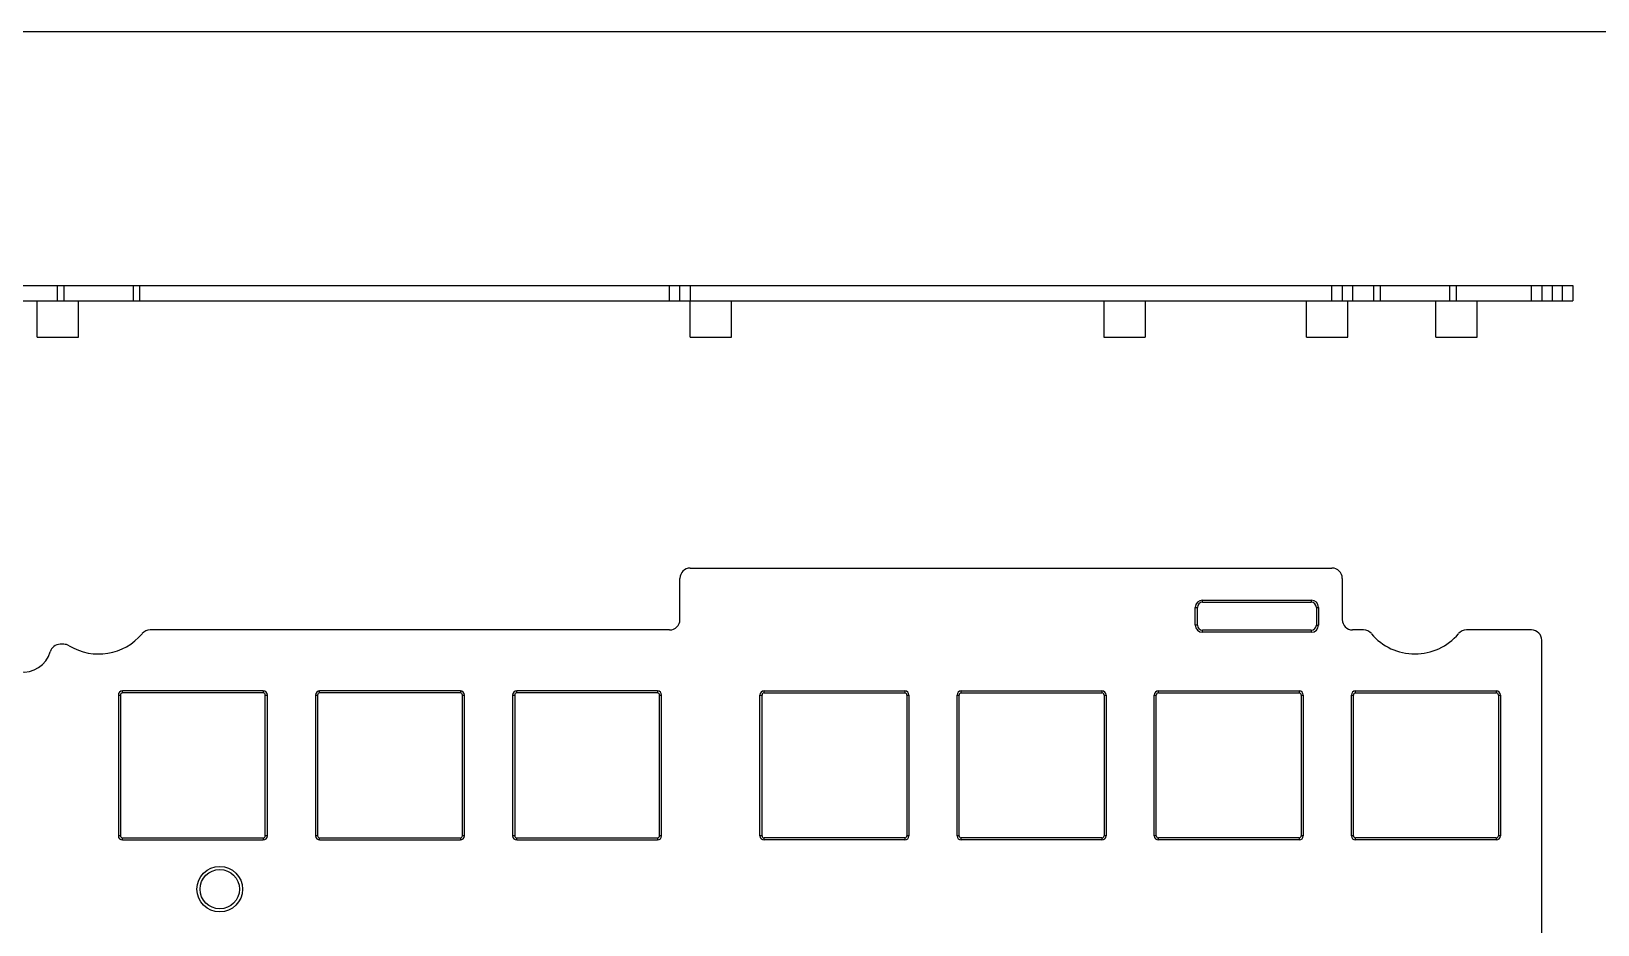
# Model space of a CAD drawing. Header units: millimetres. Extents: x 0 to 594, y 0 to 420.
# Drawn here: x 354.2 to 505.5, y 333.7 to 420 of the extents above; entities that cross this region are included whole.
import ezdxf

# ---------------------------------------------------------------- set-up
doc = ezdxf.new("R2010")
doc.units = ezdxf.units.MM
doc.header["$LTSCALE"] = 32.67
doc.layers.get('0').update_dxf_attribs({"linetype": 'CONTINUOUS'})

msp = doc.modelspace()

# ---------------------------------------------------------------- linework, layer by layer
at = {"color": 7, "linetype": 'Continuous'}
for p, q in [((0, 420), (594, 420)), ((65.99, 395.47), (503.15, 395.47)), ((356.72, 393.97), (356.72, 395.47)), ((357.33, 395.47), (357.33, 393.97)), ((364.05, 393.97), (364.05, 395.47)), ((364.66, 395.47), (364.66, 393.97)), ((415.87, 393.97), (415.87, 395.47)), ((416.87, 393.97), (416.87, 395.47)), ((417.87, 395.47), (417.87, 393.97)), ((479.87, 393.97), (479.87, 395.47)), ((480.87, 395.47), (480.87, 393.97)), ((481.87, 395.47), (481.87, 393.97)), ((483.92, 393.97), (483.92, 395.47)), ((484.53, 395.47), (484.53, 393.97)), ((491.25, 393.97), (491.25, 395.47)), ((491.86, 395.47), (491.86, 393.97)), ((499.15, 393.97), (499.15, 395.47)), ((500.15, 395.47), (500.15, 393.97)), ((501.15, 395.47), (501.15, 393.97)), ((502.15, 393.97), (502.15, 395.47)), ((503.15, 395.47), (503.15, 393.97)), ((65.99, 393.97), (503.15, 393.97)), ((354.76, 390.47), (354.76, 393.97)), ((358.76, 390.47), (358.76, 393.97)), ((417.85, 390.47), (417.85, 393.97)), ((421.85, 390.47), (421.85, 393.97)), ((457.82, 393.97), (457.82, 390.47)), ((461.82, 393.97), (461.82, 390.47)), ((477.42, 390.47), (477.42, 393.97)), ((481.42, 390.47), (481.42, 393.97)), ((489.9, 390.47), (489.9, 393.97)), ((493.9, 390.47), (493.9, 393.97)), ((354.76, 390.47), (358.76, 390.47)), ((417.85, 390.47), (421.85, 390.47)), ((457.82, 390.47), (461.82, 390.47)), ((477.42, 390.47), (481.42, 390.47)), ((489.9, 390.47), (493.9, 390.47)), ((417.87, 368.17), (479.87, 368.17)), ((416.87, 363.19), (416.87, 367.17)), ((480.87, 367.17), (480.87, 363.19)), ((467.37, 365.07), (477.87, 365.07)), ((467.37, 364.87), (467.37, 365.07)), ((467.37, 364.87), (477.87, 364.87)), ((477.87, 365.07), (477.87, 364.87)), ((466.67, 364.37), (466.87, 364.37)), ((466.67, 362.67), (466.67, 364.37)), ((466.87, 362.67), (466.87, 364.37)), ((478.37, 364.37), (478.57, 364.37)), ((478.37, 364.37), (478.37, 362.67)), ((478.57, 364.37), (478.57, 362.67)), ((415.87, 362.19), (365.67, 362.19)), ((466.87, 362.67), (466.67, 362.67)), ((477.87, 362.17), (467.37, 362.17)), ((467.37, 361.97), (467.37, 362.17)), ((477.87, 361.97), (467.37, 361.97)), ((477.87, 362.17), (477.87, 361.97)), ((478.37, 362.67), (478.57, 362.67)), ((482.92, 362.19), (481.87, 362.19)), ((499.15, 362.19), (492.87, 362.19)), ((357.33, 360.81), (356.98, 360.81)), ((500.15, 332.08), (500.15, 361.19)), ((362.6, 355.91), (362.8, 355.91)), ((362.6, 355.91), (362.6, 342.31)), ((362.8, 355.91), (362.8, 342.31)), ((376.6, 356.31), (363, 356.31)), ((363, 356.11), (363, 356.31)), ((376.6, 356.11), (363, 356.11)), ((376.6, 356.31), (376.6, 356.11)), ((376.8, 355.91), (377, 355.91)), ((376.8, 342.31), (376.8, 355.91)), ((377, 342.31), (377, 355.91)), ((381.65, 355.91), (381.85, 355.91)), ((381.65, 355.91), (381.65, 342.31)), ((381.85, 355.91), (381.85, 342.31)), ((395.65, 356.31), (382.05, 356.31)), ((382.05, 356.11), (382.05, 356.31)), ((395.65, 356.11), (382.05, 356.11)), ((395.65, 356.31), (395.65, 356.11)), ((395.85, 355.91), (396.05, 355.91)), ((395.85, 342.31), (395.85, 355.91)), ((396.05, 342.31), (396.05, 355.91)), ((400.7, 355.91), (400.9, 355.91)), ((400.7, 355.91), (400.7, 342.31)), ((400.9, 355.91), (400.9, 342.31)), ((414.7, 356.31), (401.1, 356.31)), ((401.1, 356.11), (401.1, 356.31)), ((414.7, 356.11), (401.1, 356.11)), ((414.7, 356.31), (414.7, 356.11)), ((414.9, 355.91), (415.1, 355.91)), ((414.9, 342.31), (414.9, 355.91)), ((415.1, 342.31), (415.1, 355.91)), ((424.6, 355.91), (424.8, 355.91)), ((424.6, 342.31), (424.6, 355.91)), ((424.8, 342.31), (424.8, 355.91)), ((425, 356.31), (438.6, 356.31)), ((425, 356.11), (425, 356.31)), ((425, 356.11), (438.6, 356.11)), ((438.6, 356.31), (438.6, 356.11)), ((438.8, 355.91), (439, 355.91)), ((438.8, 355.91), (438.8, 342.31)), ((439, 355.91), (439, 342.31)), ((443.65, 355.91), (443.85, 355.91)), ((443.65, 342.31), (443.65, 355.91)), ((443.85, 342.31), (443.85, 355.91)), ((444.05, 356.31), (457.65, 356.31)), ((444.05, 356.11), (444.05, 356.31)), ((444.05, 356.11), (457.65, 356.11)), ((457.65, 356.31), (457.65, 356.11)), ((457.85, 355.91), (458.05, 355.91)), ((457.85, 355.91), (457.85, 342.31)), ((458.05, 355.91), (458.05, 342.31)), ((462.7, 355.91), (462.9, 355.91)), ((462.7, 342.31), (462.7, 355.91)), ((462.9, 342.31), (462.9, 355.91)), ((463.1, 356.31), (476.7, 356.31)), ((463.1, 356.11), (463.1, 356.31)), ((463.1, 356.11), (476.7, 356.11)), ((476.7, 356.31), (476.7, 356.11)), ((476.9, 355.91), (477.1, 355.91)), ((476.9, 355.91), (476.9, 342.31)), ((477.1, 355.91), (477.1, 342.31)), ((481.75, 355.91), (481.95, 355.91)), ((481.75, 342.31), (481.75, 355.91)), ((481.95, 342.31), (481.95, 355.91)), ((482.15, 356.31), (495.75, 356.31)), ((482.15, 356.11), (482.15, 356.31)), ((482.15, 356.11), (495.75, 356.11)), ((495.75, 356.31), (495.75, 356.11)), ((495.95, 355.91), (496.15, 355.91)), ((495.95, 355.91), (495.95, 342.31)), ((496.15, 355.91), (496.15, 342.31)), ((362.8, 342.31), (362.6, 342.31)), ((363, 342.11), (376.6, 342.11)), ((363, 341.91), (363, 342.11)), ((376.6, 342.11), (376.6, 341.91)), ((377, 342.31), (376.8, 342.31)), ((381.85, 342.31), (381.65, 342.31)), ((382.05, 342.11), (395.65, 342.11)), ((382.05, 341.91), (382.05, 342.11)), ((395.65, 342.11), (395.65, 341.91)), ((396.05, 342.31), (395.85, 342.31)), ((400.9, 342.31), (400.7, 342.31)), ((401.1, 342.11), (414.7, 342.11)), ((401.1, 341.91), (401.1, 342.11)), ((414.7, 342.11), (414.7, 341.91)), ((415.1, 342.31), (414.9, 342.31)), ((424.8, 342.31), (424.6, 342.31)), ((438.6, 342.11), (425, 342.11)), ((425, 341.91), (425, 342.11)), ((438.6, 342.11), (438.6, 341.91)), ((439, 342.31), (438.8, 342.31)), ((443.85, 342.31), (443.65, 342.31)), ((457.65, 342.11), (444.05, 342.11)), ((444.05, 341.91), (444.05, 342.11)), ((457.65, 342.11), (457.65, 341.91)), ((458.05, 342.31), (457.85, 342.31)), ((462.9, 342.31), (462.7, 342.31)), ((476.7, 342.11), (463.1, 342.11)), ((463.1, 341.91), (463.1, 342.11)), ((476.7, 342.11), (476.7, 341.91)), ((477.1, 342.31), (476.9, 342.31)), ((481.95, 342.31), (481.75, 342.31)), ((495.75, 342.11), (482.15, 342.11)), ((482.15, 341.91), (482.15, 342.11)), ((495.75, 342.11), (495.75, 341.91)), ((496.15, 342.31), (495.95, 342.31)), ((363, 341.91), (376.6, 341.91)), ((382.05, 341.91), (395.65, 341.91)), ((401.1, 341.91), (414.7, 341.91)), ((438.6, 341.91), (425, 341.91)), ((457.65, 341.91), (444.05, 341.91)), ((476.7, 341.91), (463.1, 341.91)), ((495.75, 341.91), (482.15, 341.91))]:
    msp.add_line(p, q, dxfattribs=at)
for radius in [2.2, 1.9]:
    msp.add_circle((372.4, 337.16), radius, dxfattribs=at)
for centre, radius, start, end in [((417.87, 367.17), 1, 90, 180), ((479.87, 367.17), 1, 0, 90), ((467.37, 364.37), 0.7, 90, 180), ((467.37, 364.37), 0.5, 90, 180), ((477.87, 364.37), 0.7, 0, 90), ((477.87, 364.37), 0.5, 0, 90), ((360.69, 365.37), 5.5, 238.8443, 319.9543), ((365.67, 361.19), 1, 90, 139.9543), ((415.87, 363.19), 1, 270, 360), ((467.37, 362.67), 0.7, 180, 270), ((467.37, 362.67), 0.5, 180, 270), ((477.87, 362.67), 0.7, 270, 360), ((477.87, 362.67), 0.5, 270, 360), ((481.87, 363.19), 1, 180, 270), ((482.92, 361.19), 1, 40.0457, 90), ((487.89, 365.37), 5.5, 220.0457, 319.9543), ((492.87, 361.19), 1, 90, 139.9542), ((499.15, 361.19), 1, 0, 90), ((353.42, 360.81), 2.7, 180, 344.3196), ((356.98, 359.81), 1, 90, 164.3196), ((357.33, 359.81), 1, 58.8443, 90), ((363, 355.91), 0.4, 90.0008, 179.9992), ((363, 355.91), 0.2, 90, 180), ((376.6, 355.91), 0.4, 0.0008, 89.9992), ((376.6, 355.91), 0.2, 0, 90), ((382.05, 355.91), 0.4, 90.0008, 179.9992), ((382.05, 355.91), 0.2, 90, 180), ((395.65, 355.91), 0.4, 0.0008, 89.9992), ((395.65, 355.91), 0.2, 0, 90), ((401.1, 355.91), 0.4, 90.0008, 179.9992), ((401.1, 355.91), 0.2, 90, 180), ((414.7, 355.91), 0.4, 0.0008, 89.9992), ((414.7, 355.91), 0.2, 0, 90), ((425, 355.91), 0.4, 90.052, 179.9523), ((425, 355.91), 0.2, 90, 179.9938), ((438.6, 355.91), 0.4, 0.052, 89.9523), ((438.6, 355.91), 0.2, 0, 89.9842), ((444.05, 355.91), 0.4, 90.052, 179.9523), ((444.05, 355.91), 0.2, 90, 179.9938), ((457.65, 355.91), 0.4, 0.052, 89.9523), ((457.65, 355.91), 0.2, 0, 89.9842), ((463.1, 355.91), 0.4, 90.052, 179.9523), ((463.1, 355.91), 0.2, 90, 179.9938), ((476.7, 355.91), 0.4, 0.052, 89.9523), ((476.7, 355.91), 0.2, 0, 89.9842), ((482.15, 355.91), 0.4, 90.052, 179.9523), ((482.15, 355.91), 0.2, 90, 179.9938), ((495.75, 355.91), 0.4, 0.052, 89.9523), ((495.75, 355.91), 0.2, 0, 89.9842), ((363, 342.31), 0.4, 180.0008, 269.9992), ((363, 342.31), 0.2, 180, 270), ((376.6, 342.31), 0.4, 270.0008, 359.9992), ((376.6, 342.31), 0.2, 270, 360), ((382.05, 342.31), 0.4, 180.0008, 269.9992), ((382.05, 342.31), 0.2, 180, 270), ((395.65, 342.31), 0.4, 270.0008, 359.9992), ((395.65, 342.31), 0.2, 270, 360), ((401.1, 342.31), 0.4, 180.0008, 269.9992), ((401.1, 342.31), 0.2, 180, 270), ((414.7, 342.31), 0.4, 270.0008, 359.9992), ((414.7, 342.31), 0.2, 270, 360), ((425, 342.31), 0.4, 180.0519, 269.9523), ((425, 342.31), 0.2, 180, 269.9842), ((438.6, 342.31), 0.4, 270.052, 359.9523), ((438.6, 342.31), 0.2, 270, 359.9842), ((444.05, 342.31), 0.4, 180.0519, 269.9523), ((444.05, 342.31), 0.2, 180, 269.9842), ((457.65, 342.31), 0.4, 270.052, 359.9523), ((457.65, 342.31), 0.2, 270, 359.9842), ((463.1, 342.31), 0.4, 180.0519, 269.9523), ((463.1, 342.31), 0.2, 180, 269.9842), ((476.7, 342.31), 0.4, 270.052, 359.9523), ((476.7, 342.31), 0.2, 270, 359.9842), ((482.15, 342.31), 0.4, 180.0519, 269.9523), ((482.15, 342.31), 0.2, 180, 269.9842), ((495.75, 342.31), 0.4, 270.052, 359.9523), ((495.75, 342.31), 0.2, 270, 359.9842)]:
    msp.add_arc(centre, radius, start, end, dxfattribs=at)

doc.saveas('drawing.dxf')
